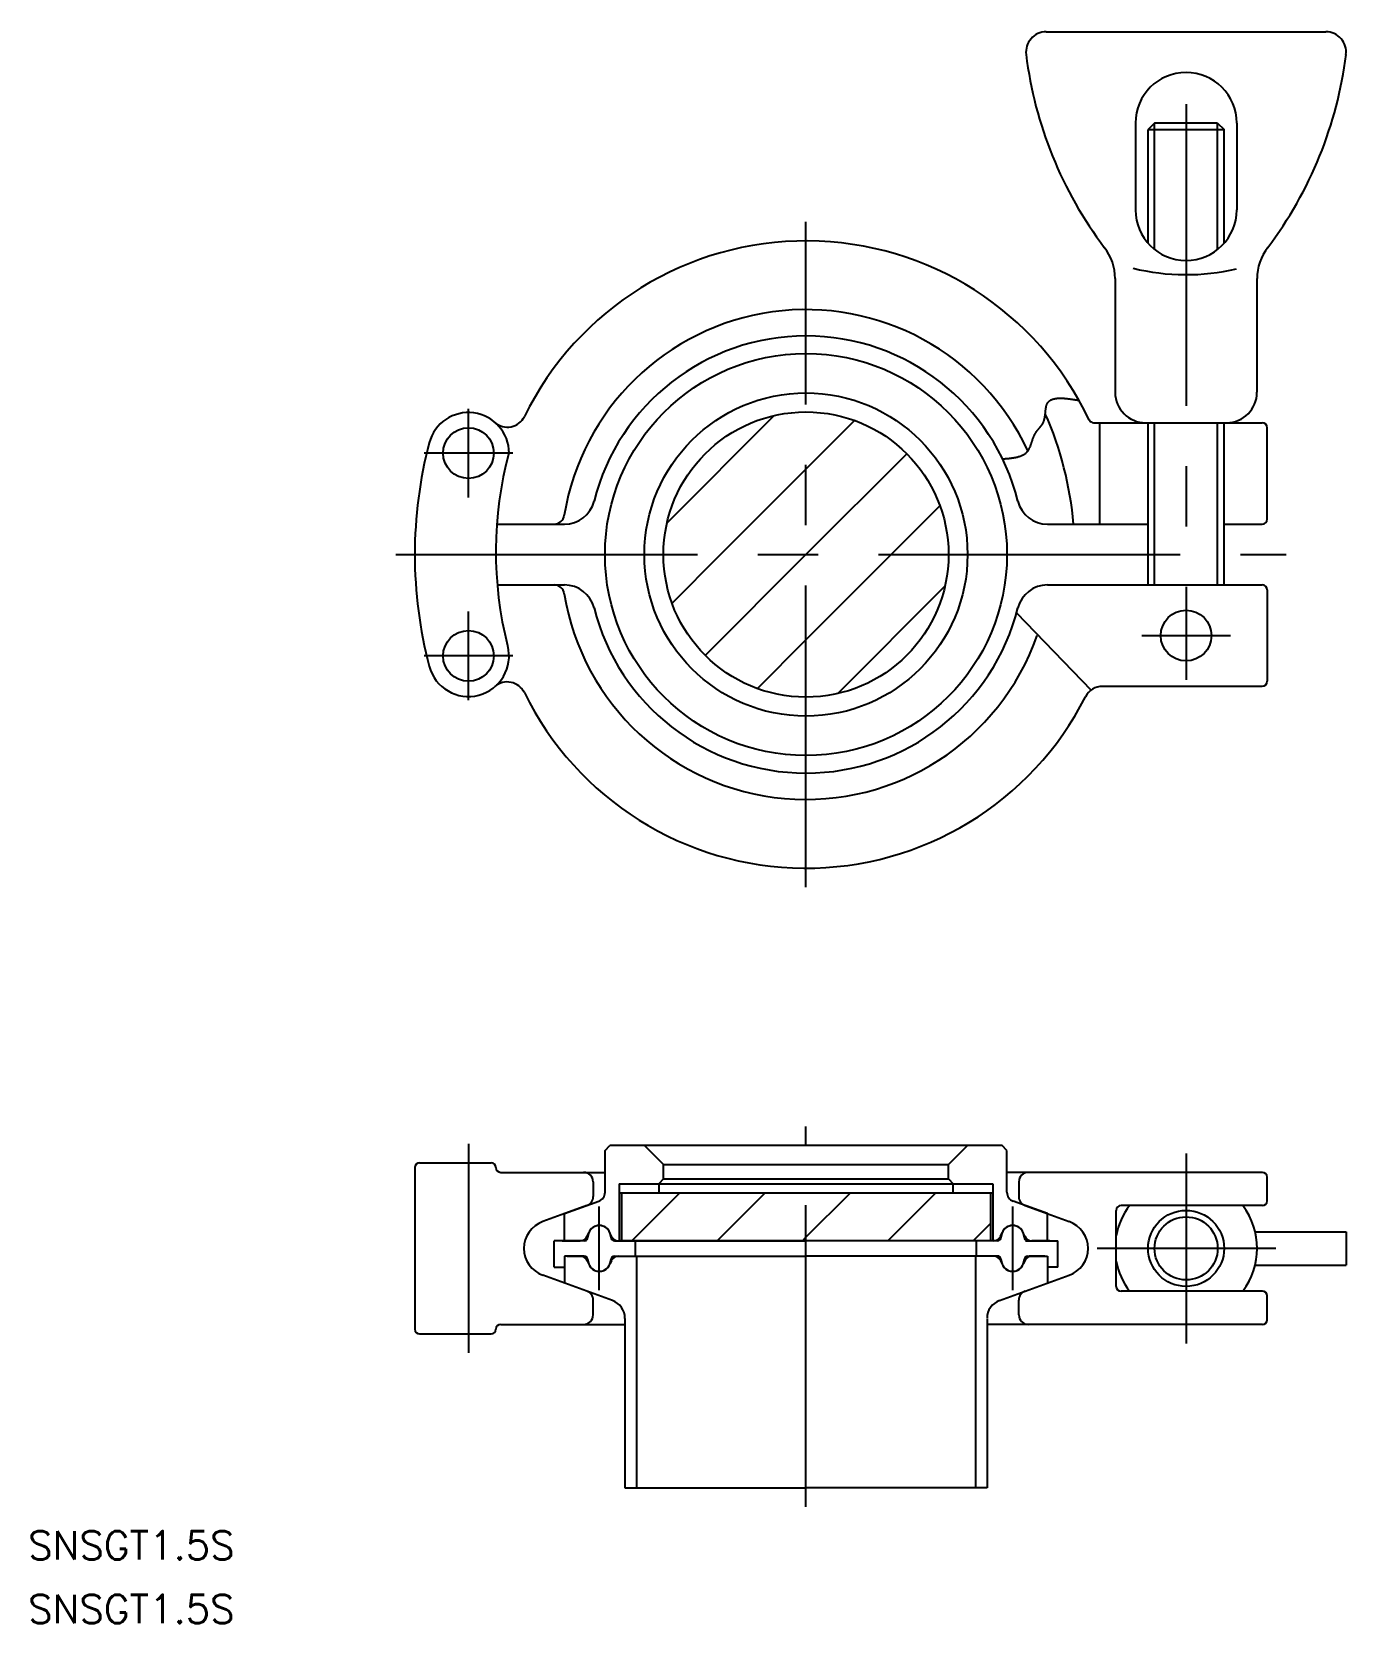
# Model space of a CAD drawing. Extents: x -81 to 57, y -112 to 55.
import ezdxf

# ---------------------------------------------------------------- set-up
doc = ezdxf.new("R2010")
doc.units = 0
doc.linetypes.add('CENTER', pattern=[50.8, 31.75, -6.35, 6.35, -6.35])
doc.layers.get('0').update_dxf_attribs({"linetype": 'CONTINUOUS'})
doc.layers.add('CENTER', color=1, linetype='CENTER')
doc.styles.get("Standard").update_dxf_attribs({"font": 'txt.shx', "height": 3, "bigfont": 'bigfont.shx'})

msp = doc.modelspace()

# ---------------------------------------------------------------- linework, layer by layer
at = {"color": 7, "linetype": 'CONTINUOUS'}
for p, q in [((25.28, 55), (54.71, 55)), ((34.66, 45.4), (34.66, 36.27)), ((36.67, 45.4), (36, 44.72)), ((43.32, 45.4), (36.67, 45.4)), ((43.32, 45.4), (44, 44.72)), ((45.33, 45.4), (45.33, 36.27)), ((36, 32.74), (36, 44.72)), ((36, 44.72), (44, 44.72)), ((44, 32.74), (44, 44.72)), ((32.53, 29.03), (32.53, 17.07)), ((47.46, 29.03), (47.46, 17.07)), ((30.26, 13.87), (35.73, 13.87)), ((30.91, 3.2), (30.91, 13.87)), ((35.73, 13.87), (44.26, 13.87)), ((36, -3.2), (36, 13.87)), ((44, -3.2), (44, 13.87)), ((44.26, 13.87), (48, 13.87)), ((48.53, 3.73), (48.53, 13.33)), ((-32.5, 3.2), (-25.41, 3.2)), ((25.41, 3.2), (36, 3.2)), ((44, 3.2), (48, 3.2)), ((-32.5, -3.2), (-25.41, -3.2)), ((25.41, -3.2), (48, -3.2)), ((48.53, -3.73), (48.53, -13.33)), ((22.17, -6.13), (30, -14.26)), ((48, -13.87), (31.2, -13.87)), ((-21.15, -62.7), (-20.65, -62.2)), ((-21.15, -67.11), (-21.15, -62.7)), ((0, -62.2), (-20.65, -62.2)), ((-17, -62.2), (-15, -64.2)), ((20.65, -62.2), (0, -62.2)), ((17, -62.2), (15, -64.2)), ((21.15, -62.7), (20.65, -62.2)), ((21.15, -67.11), (21.15, -62.7)), ((-41.17, -64.51), (-41.17, -81.51)), ((-40.67, -64.01), (-33.13, -64.01)), ((-32.63, -64.51), (-32.63, -64.51)), ((-32.63, -64.51), (-32.63, -64.51)), ((-32.13, -65.01), (-21.15, -65.01)), ((-15, -64.2), (0, -64.2)), ((-15, -65.7), (-15, -64.2)), ((0, -64.2), (15, -64.2)), ((15, -65.7), (15, -64.2)), ((48.03, -65.01), (21.15, -65.01)), ((24.13, -65.01), (21.15, -65.01)), ((-22.4, -66.01), (-22.4, -67.56)), ((-19.65, -66.2), (0, -66.2)), ((-19.65, -66.2), (-19.65, -72.2)), ((-19.65, -66.2), (-19.65, -67.2)), ((-15, -65.7), (-15.5, -66.2)), ((-15.5, -66.2), (-15.5, -67.2)), ((-15, -65.7), (15, -65.7)), ((0, -66.2), (19.65, -66.2)), ((15, -65.7), (15.5, -66.2)), ((15.5, -67.2), (15.5, -66.2)), ((19.65, -66.2), (19.65, -72.2)), ((19.65, -66.2), (19.65, -67.2)), ((22.4, -66.01), (22.4, -67.56)), ((48.53, -68.01), (48.53, -65.51)), ((-23.06, -68.5), (-27.71, -70.19)), ((-25.4, -69.35), (-21.81, -68.05)), ((19.65, -67.2), (-19.65, -67.2)), ((-19.4, -67.2), (-19.4, -72.2)), ((19.4, -67.2), (19.4, -72.2)), ((25.4, -69.35), (21.81, -68.05)), ((23.06, -68.5), (27.71, -70.19)), ((48.03, -68.51), (33.15, -68.51)), ((-25.4, -72.2), (-25.4, -69.35)), ((25.4, -72.2), (25.4, -69.35)), ((32.65, -77.01), (32.65, -69.01)), ((-23.02, -71.72), (-22.87, -71.37)), ((-20.48, -71.72), (-20.63, -71.37)), ((20.48, -71.72), (20.63, -71.37)), ((23.02, -71.72), (22.87, -71.37)), ((47.26, -71.26), (56.85, -71.26)), ((56.85, -71.26), (56.85, -74.76)), ((-23.1, -72.2), (-26.5, -72.2)), ((-26.5, -75), (-26.5, -72.2)), ((-25.65, -72.2), (-23.75, -72.2)), ((-20.15, -72.2), (0, -72.2)), ((-19.75, -72.2), (0, -72.2)), ((19.65, -72.2), (-19.65, -72.2)), ((-17.95, -73.82), (-17.95, -72.2)), ((20.3, -72.2), (0, -72.2)), ((20.3, -72.2), (0, -72.2)), ((17.95, -73.82), (17.95, -72.2)), ((23.1, -72.2), (26.5, -72.2)), ((25.65, -72.2), (23.75, -72.2)), ((26.5, -75), (26.5, -72.2)), ((-26.5, -75), (-25.4, -75)), ((-25.4, -73.82), (-25.4, -76.67)), ((-23.35, -73.82), (-25.4, -73.82)), ((-25.15, -73.82), (-23.5, -73.82)), ((-23.02, -74.31), (-22.87, -74.65)), ((-20.48, -74.31), (-20.63, -74.65)), ((-20.15, -73.82), (0, -73.82)), ((-19.75, -73.82), (0, -73.82)), ((-17.85, -73.82), (-17.85, -98.2)), ((20.3, -73.82), (0, -73.82)), ((20.3, -73.82), (0, -73.82)), ((17.85, -73.82), (17.85, -98.2)), ((20.48, -74.31), (20.63, -74.65)), ((23.02, -74.31), (22.87, -74.65)), ((23.35, -73.82), (25.4, -73.82)), ((25.15, -73.82), (23.5, -73.82)), ((25.4, -73.82), (25.4, -76.67)), ((26.5, -75), (25.4, -75)), ((47.26, -74.76), (56.85, -74.76)), ((-20.37, -78.5), (-27.71, -75.83)), ((20.37, -78.5), (27.71, -75.83)), ((-22.4, -80.01), (-22.4, -78.46)), ((22.4, -80.01), (22.4, -78.46)), ((48.03, -77.51), (33.15, -77.51)), ((48.53, -80.51), (48.53, -78.01)), ((-40.67, -82.01), (-33.13, -82.01)), ((-32.63, -81.51), (-32.63, -81.51)), ((-32.13, -81.01), (-19.05, -81.01)), ((-19.05, -80.38), (-19.05, -98.2)), ((19.05, -80.47), (19.05, -98.2)), ((48.03, -81.01), (19.05, -81.01)), ((24.13, -81.01), (19.05, -81.01)), ((-19.05, -98.2), (0, -98.2)), ((19.05, -98.2), (0, -98.2))]:
    msp.add_line(p, q, dxfattribs=at)
at = {"color": 3, "linetype": 'CONTINUOUS'}
for p, q in [((36.67, 32.1), (36.67, 45.4)), ((43.32, 32.1), (43.32, 45.4)), ((-14.62, 3.34), (-3.34, 14.62)), ((0, 8.98), (5.12, 14.1)), ((36.67, -3.2), (36.67, 13.87)), ((43.32, -3.2), (43.32, 13.87)), ((0, 0), (10.61, 10.61)), ((-8.98, 0), (0, 8.98)), ((8.98, 0), (14.1, 5.12)), ((-14.1, -5.12), (-8.98, 0)), ((-10.61, -10.61), (0, 0)), ((0, -8.98), (8.98, 0)), ((3.34, -14.62), (14.62, -3.34)), ((-5.12, -14.1), (0, -8.98)), ((-18.32, -72.2), (-13.32, -67.2)), ((-9.34, -72.2), (-4.34, -67.2)), ((0, -71.84), (4.64, -67.2)), ((8.62, -72.2), (13.62, -67.2)), ((-0.36, -72.2), (0, -71.84)), ((17.6, -72.2), (19.4, -70.4))]:
    msp.add_line(p, q, dxfattribs=at)
at = {"color": 3}
msp.add_polyline3d([(20.68, 10.06, 0), (20.73, 10.07, 0), (20.79, 10.07, 0), (20.84, 10.08, 0), (20.89, 10.08, 0), (20.95, 10.08, 0), (21, 10.09, 0), (21.05, 10.09, 0), (21.1, 10.1, 0), (21.16, 10.1, 0), (21.21, 10.11, 0), (21.26, 10.11, 0), (21.31, 10.12, 0), (21.36, 10.12, 0), (21.42, 10.13, 0), (21.47, 10.13, 0), (21.52, 10.14, 0), (21.57, 10.14, 0), (21.62, 10.15, 0), (21.67, 10.16, 0), (21.72, 10.16, 0), (21.77, 10.17, 0), (21.82, 10.18, 0), (21.87, 10.19, 0), (21.92, 10.2, 0), (21.97, 10.2, 0), (22.01, 10.21, 0), (22.06, 10.22, 0), (22.11, 10.23, 0), (22.16, 10.24, 0), (22.2, 10.25, 0), (22.25, 10.26, 0), (22.29, 10.28, 0), (22.34, 10.29, 0), (22.38, 10.3, 0), (22.43, 10.31, 0), (22.47, 10.33, 0), (22.51, 10.34, 0), (22.56, 10.36, 0), (22.6, 10.37, 0), (22.64, 10.39, 0), (22.68, 10.41, 0), (22.72, 10.42, 0), (22.76, 10.44, 0), (22.8, 10.46, 0), (22.84, 10.48, 0), (22.87, 10.5, 0), (22.91, 10.52, 0), (22.95, 10.54, 0), (22.98, 10.56, 0), (23.02, 10.59, 0), (23.05, 10.61, 0), (23.08, 10.63, 0), (23.12, 10.66, 0), (23.15, 10.68, 0), (23.18, 10.71, 0), (23.21, 10.74, 0), (23.24, 10.77, 0), (23.27, 10.8, 0), (23.29, 10.83, 0), (23.32, 10.86, 0), (23.35, 10.89, 0), (23.37, 10.92, 0), (23.39, 10.96, 0), (23.42, 10.99, 0), (23.44, 11.03, 0), (23.46, 11.06, 0), (23.48, 11.1, 0), (23.5, 11.14, 0), (23.52, 11.18, 0), (23.54, 11.22, 0), (23.56, 11.26, 0), (23.57, 11.3, 0), (23.59, 11.34, 0), (23.61, 11.38, 0), (23.62, 11.42, 0), (23.64, 11.47, 0), (23.66, 11.51, 0), (23.67, 11.55, 0), (23.69, 11.6, 0), (23.7, 11.64, 0), (23.72, 11.69, 0), (23.73, 11.73, 0), (23.74, 11.77, 0), (23.76, 11.82, 0), (23.77, 11.86, 0), (23.79, 11.91, 0), (23.8, 11.96, 0), (23.82, 12, 0), (23.83, 12.05, 0), (23.85, 12.09, 0), (23.86, 12.14, 0), (23.88, 12.18, 0), (23.89, 12.23, 0), (23.91, 12.27, 0), (23.93, 12.31, 0), (23.95, 12.36, 0), (23.96, 12.4, 0), (23.98, 12.45, 0), (24, 12.49, 0), (24.02, 12.53, 0), (24.04, 12.57, 0), (24.06, 12.62, 0), (24.08, 12.66, 0), (24.11, 12.7, 0), (24.13, 12.74, 0), (24.15, 12.78, 0), (24.18, 12.82, 0), (24.2, 12.85, 0), (24.23, 12.89, 0), (24.26, 12.93, 0), (24.28, 12.97, 0), (24.31, 13, 0), (24.34, 13.04, 0), (24.37, 13.07, 0), (24.4, 13.11, 0), (24.43, 13.15, 0), (24.46, 13.18, 0), (24.49, 13.22, 0), (24.52, 13.25, 0), (24.55, 13.29, 0), (24.58, 13.32, 0), (24.61, 13.36, 0), (24.64, 13.39, 0), (24.66, 13.43, 0), (24.69, 13.46, 0), (24.72, 13.5, 0), (24.75, 13.54, 0), (24.78, 13.57, 0), (24.8, 13.61, 0), (24.83, 13.65, 0), (24.85, 13.68, 0), (24.88, 13.72, 0), (24.9, 13.76, 0), (24.92, 13.8, 0), (24.95, 13.84, 0), (24.97, 13.88, 0), (24.99, 13.92, 0), (25, 13.96, 0), (25.02, 14.01, 0), (25.04, 14.05, 0), (25.05, 14.09, 0), (25.07, 14.14, 0), (25.08, 14.18, 0), (25.09, 14.23, 0), (25.1, 14.28, 0), (25.11, 14.32, 0), (25.12, 14.37, 0), (25.13, 14.42, 0), (25.14, 14.46, 0), (25.15, 14.51, 0), (25.15, 14.56, 0), (25.16, 14.61, 0), (25.17, 14.66, 0), (25.17, 14.71, 0), (25.18, 14.75, 0), (25.18, 14.8, 0), (25.19, 14.85, 0), (25.19, 14.9, 0), (25.2, 14.95, 0), (25.2, 15, 0), (25.21, 15.04, 0), (25.21, 15.09, 0), (25.22, 15.14, 0), (25.22, 15.19, 0), (25.23, 15.23, 0), (25.23, 15.28, 0), (25.24, 15.32, 0), (25.24, 15.37, 0), (25.25, 15.41, 0), (25.26, 15.46, 0), (25.27, 15.5, 0), (25.27, 15.54, 0), (25.28, 15.58, 0), (25.29, 15.62, 0), (25.3, 15.66, 0), (25.32, 15.7, 0), (25.33, 15.74, 0), (25.34, 15.78, 0), (25.36, 15.81, 0), (25.37, 15.85, 0), (25.39, 15.88, 0), (25.41, 15.91, 0), (25.43, 15.95, 0), (25.45, 15.98, 0), (25.47, 16, 0), (25.49, 16.03, 0), (25.51, 16.06, 0), (25.54, 16.09, 0), (25.56, 16.11, 0), (25.59, 16.14, 0), (25.61, 16.16, 0), (25.64, 16.18, 0), (25.67, 16.2, 0), (25.7, 16.22, 0), (25.73, 16.24, 0), (25.76, 16.26, 0), (25.8, 16.28, 0), (25.83, 16.29, 0), (25.87, 16.31, 0), (25.9, 16.32, 0), (25.94, 16.34, 0), (25.97, 16.35, 0), (26.01, 16.36, 0), (26.05, 16.37, 0), (26.09, 16.38, 0), (26.13, 16.39, 0), (26.17, 16.4, 0), (26.21, 16.41, 0), (26.26, 16.42, 0), (26.3, 16.42, 0), (26.34, 16.43, 0), (26.39, 16.43, 0), (26.43, 16.44, 0), (26.48, 16.44, 0), (26.52, 16.45, 0), (26.57, 16.45, 0), (26.62, 16.45, 0), (26.67, 16.45, 0), (26.72, 16.45, 0), (26.77, 16.45, 0), (26.82, 16.45, 0), (26.87, 16.45, 0), (26.92, 16.45, 0), (26.97, 16.45, 0), (27.02, 16.45, 0), (27.07, 16.44, 0), (27.13, 16.44, 0), (27.18, 16.44, 0), (27.23, 16.43, 0), (27.29, 16.43, 0), (27.34, 16.42, 0), (27.4, 16.42, 0), (27.45, 16.41, 0), (27.51, 16.41, 0), (27.57, 16.4, 0), (27.62, 16.39, 0), (27.68, 16.39, 0), (27.74, 16.38, 0), (27.79, 16.37, 0), (27.85, 16.36, 0), (27.91, 16.36, 0), (27.97, 16.35, 0), (28.03, 16.34, 0), (28.08, 16.33, 0), (28.14, 16.32, 0), (28.2, 16.31, 0), (28.26, 16.3, 0), (28.32, 16.29, 0), (28.38, 16.28, 0), (28.44, 16.27, 0), (28.5, 16.26, 0), (28.56, 16.25, 0), (28.62, 16.24, 0), (28.68, 16.23, 0), (28.74, 16.22, 0)], dxfattribs=at)
at = {"color": 7, "linetype": 'CONTINUOUS'}
for centre, radius in [((0, 0), 21.15), ((0, 0), 17), ((0, 0), 15), ((-35.52, 10.67), 2.67), ((40, -8.53), 2.67), ((-35.52, -10.67), 2.67), ((40, -73.01), 4)]:
    msp.add_circle(centre, radius, dxfattribs=at)
at = {"color": 3, "linetype": 'CONTINUOUS'}
msp.add_circle((40, -73.01), 3.32, dxfattribs=at)
at = {"color": 7, "linetype": 'CONTINUOUS'}
for centre, radius, start, end in [((25.28, 52.87), 2.13, 90, 187.2957), ((54.71, 52.87), 2.13, 352.7043, 90), ((65.08, 57.8), 42.24, 187.0754, 217.1021), ((14.91, 57.8), 42.24, 322.8979, 352.9246), ((40, 45.4), 5.33, 0, 180), ((40, 36.27), 5.33, 180, 0), ((0, 0), 33, 25.395, 153.8812), ((27.2, 29.03), 5.33, 0, 38.0941), ((52.8, 29.03), 5.33, 141.9059, 180), ((40, 52.91), 23.46, 256.2548, 283.0484), ((0, 0), 25.77, 25.0257, 170.772), ((0, 0), 23, 14.139, 165.861), ((35.73, 17.07), 3.2, 180, 270), ((44.26, 17.07), 3.2, 270, 0), ((-35.52, 10.67), 4.27, 0, 165.2564), ((-31.43, 15.41), 2, 229.1678, 333.8812), ((-8.5, 0), 36.8, 4.9885, 23.7446), ((30.26, 14.37), 0.5, 205.395, 270), ((48, 13.33), 0.533, 0, 90), ((5.01, 0), 46.18, 165.2564, 194.7436), ((7.2, 0.28), 39.84, 164.8799, 194.325), ((-25.41, 6.4), 3.2, 270, 345.861), ((25.41, 6.4), 3.2, 194.139, 270), ((-26.5, 4.27), 1.07, 270, 352.8192), ((48, 3.73), 0.533, 270, 0), ((-26.5, -4.27), 1.07, 7.1808, 90), ((-25.41, -6.4), 3.2, 14.139, 90), ((25.41, -6.4), 3.2, 90, 165.861), ((48, -3.73), 0.533, 0, 90), ((0, 0), 25.77, 189.228, 340.7107), ((0, 0), 23, 194.139, 345.861), ((-35.52, -10.67), 4.27, 194.7436, 14.7436), ((48, -13.33), 0.533, 270, 0), ((-31.43, -15.41), 2, 26.1188, 130.8322), ((0, 0), 33, 206.1188, 333.0423), ((31.2, -15.87), 2, 90, 153.0423), ((-40.67, -64.51), 0.5, 90, 180), ((-33.13, -64.51), 0.5, 0, 90), ((-32.13, -64.51), 0.5, 180, 270), ((-23.4, -66.01), 1, 0, 90), ((23.4, -66.01), 1, 90, 180), ((48.03, -65.51), 0.5, 360, 90), ((-23.4, -67.56), 1, 290, 0), ((-22.15, -67.11), 1, 290, 0), ((22.15, -67.11), 1, 180, 250), ((23.4, -67.56), 1, 180, 250), ((33.15, -69.01), 0.5, 90, 180), ((40, -73.01), 7.47, 142.9381, 169.7131), ((40, -73.01), 7.47, 322.9381, 37.0619), ((48.03, -68.01), 0.5, 270, 0), ((-26.68, -73.01), 3, 110, 250), ((26.68, -73.01), 3, 290, 70), ((-23.75, -71.4), 0.8, 270, 337), ((-23.35, -71.8), 0.4, 270, 0), ((-21.75, -71.8), 1.2, 0, 180), ((-21.75, -71.8), 1.2, 90, 158.7991), ((-21.75, -71.8), 1.2, 21.2009, 90), ((-20.15, -71.8), 0.4, 180, 270), ((-19.75, -71.4), 0.8, 203, 270), ((19.75, -71.4), 0.8, 270, 337), ((20.15, -71.8), 0.4, 270, 0), ((21.75, -71.8), 1.2, 0, 180), ((21.75, -71.8), 1.2, 90, 158.7991), ((21.75, -71.8), 1.2, 21.2009, 90), ((23.35, -71.8), 0.4, 180, 270), ((23.75, -71.4), 0.8, 203, 270), ((-23.75, -74.62), 0.8, 23, 90), ((-23.35, -74.22), 0.4, 0, 90), ((-21.75, -74.22), 1.2, 180, 0), ((-21.75, -74.22), 1.2, 201.2009, 270), ((-21.75, -74.22), 1.2, 270, 338.7991), ((-20.15, -74.22), 0.4, 90, 180), ((-19.75, -74.62), 0.8, 90, 157), ((19.75, -74.62), 0.8, 23, 90), ((20.15, -74.22), 0.4, 0, 90), ((21.75, -74.22), 1.2, 180, 0), ((21.75, -74.22), 1.2, 201.2009, 270), ((21.75, -74.22), 1.2, 270, 338.7991), ((23.35, -74.22), 0.4, 90, 180), ((23.75, -74.62), 0.8, 90, 157), ((40, -73.01), 7.47, 190.2869, 217.0619), ((33.15, -77.01), 0.5, 180, 270), ((-23.4, -78.46), 1, 0, 70), ((-21.05, -80.38), 2, 0, 70), ((21.05, -80.38), 2, 110, 180), ((23.4, -78.46), 1, 110, 180), ((48.03, -78.01), 0.5, 0, 90), ((-23.4, -80.01), 1, 270, 0), ((23.4, -80.01), 1, 180, 270), ((-40.67, -81.51), 0.5, 180, 270), ((-33.13, -81.51), 0.5, 270, 0), ((-32.13, -81.51), 0.5, 90, 180), ((48.03, -80.51), 0.5, 270, 0)]:
    msp.add_arc(centre, radius, start, end, dxfattribs=at)
at = {"layer": 'CENTER', "color": 1, "linetype": 'CENTER'}
for p, q in [((40, 47.4), (40, -13.2)), ((0, -35), (0, 35)), ((-35.52, 6), (-35.52, 15.33)), ((-30.86, 10.67), (-40.19, 10.67)), ((-43.17, 0), (50.53, 0)), ((-35.52, -15.33), (-35.52, -6)), ((35.33, -8.53), (44.66, -8.53)), ((-30.86, -10.67), (-40.19, -10.67)), ((0, -100.2), (0, -60.2)), ((-35.52, -62.01), (-35.52, -84.01)), ((40, -63.01), (40, -83.01)), ((-21.75, -77.42), (-21.75, -68.6)), ((21.75, -77.42), (21.75, -68.6)), ((49.46, -73.01), (30.65, -73.01))]:
    msp.add_line(p, q, dxfattribs=at)

# ---------------------------------------------------------------- texts
at = {"color": 7, "linetype": 'CONTINUOUS'}
for p in [(-81.86, -105.76), (-81.86, -112.45)]:
    msp.add_text('SNSGT1.5S', height=3, dxfattribs=at).set_placement(p)

doc.saveas('drawing.dxf')
